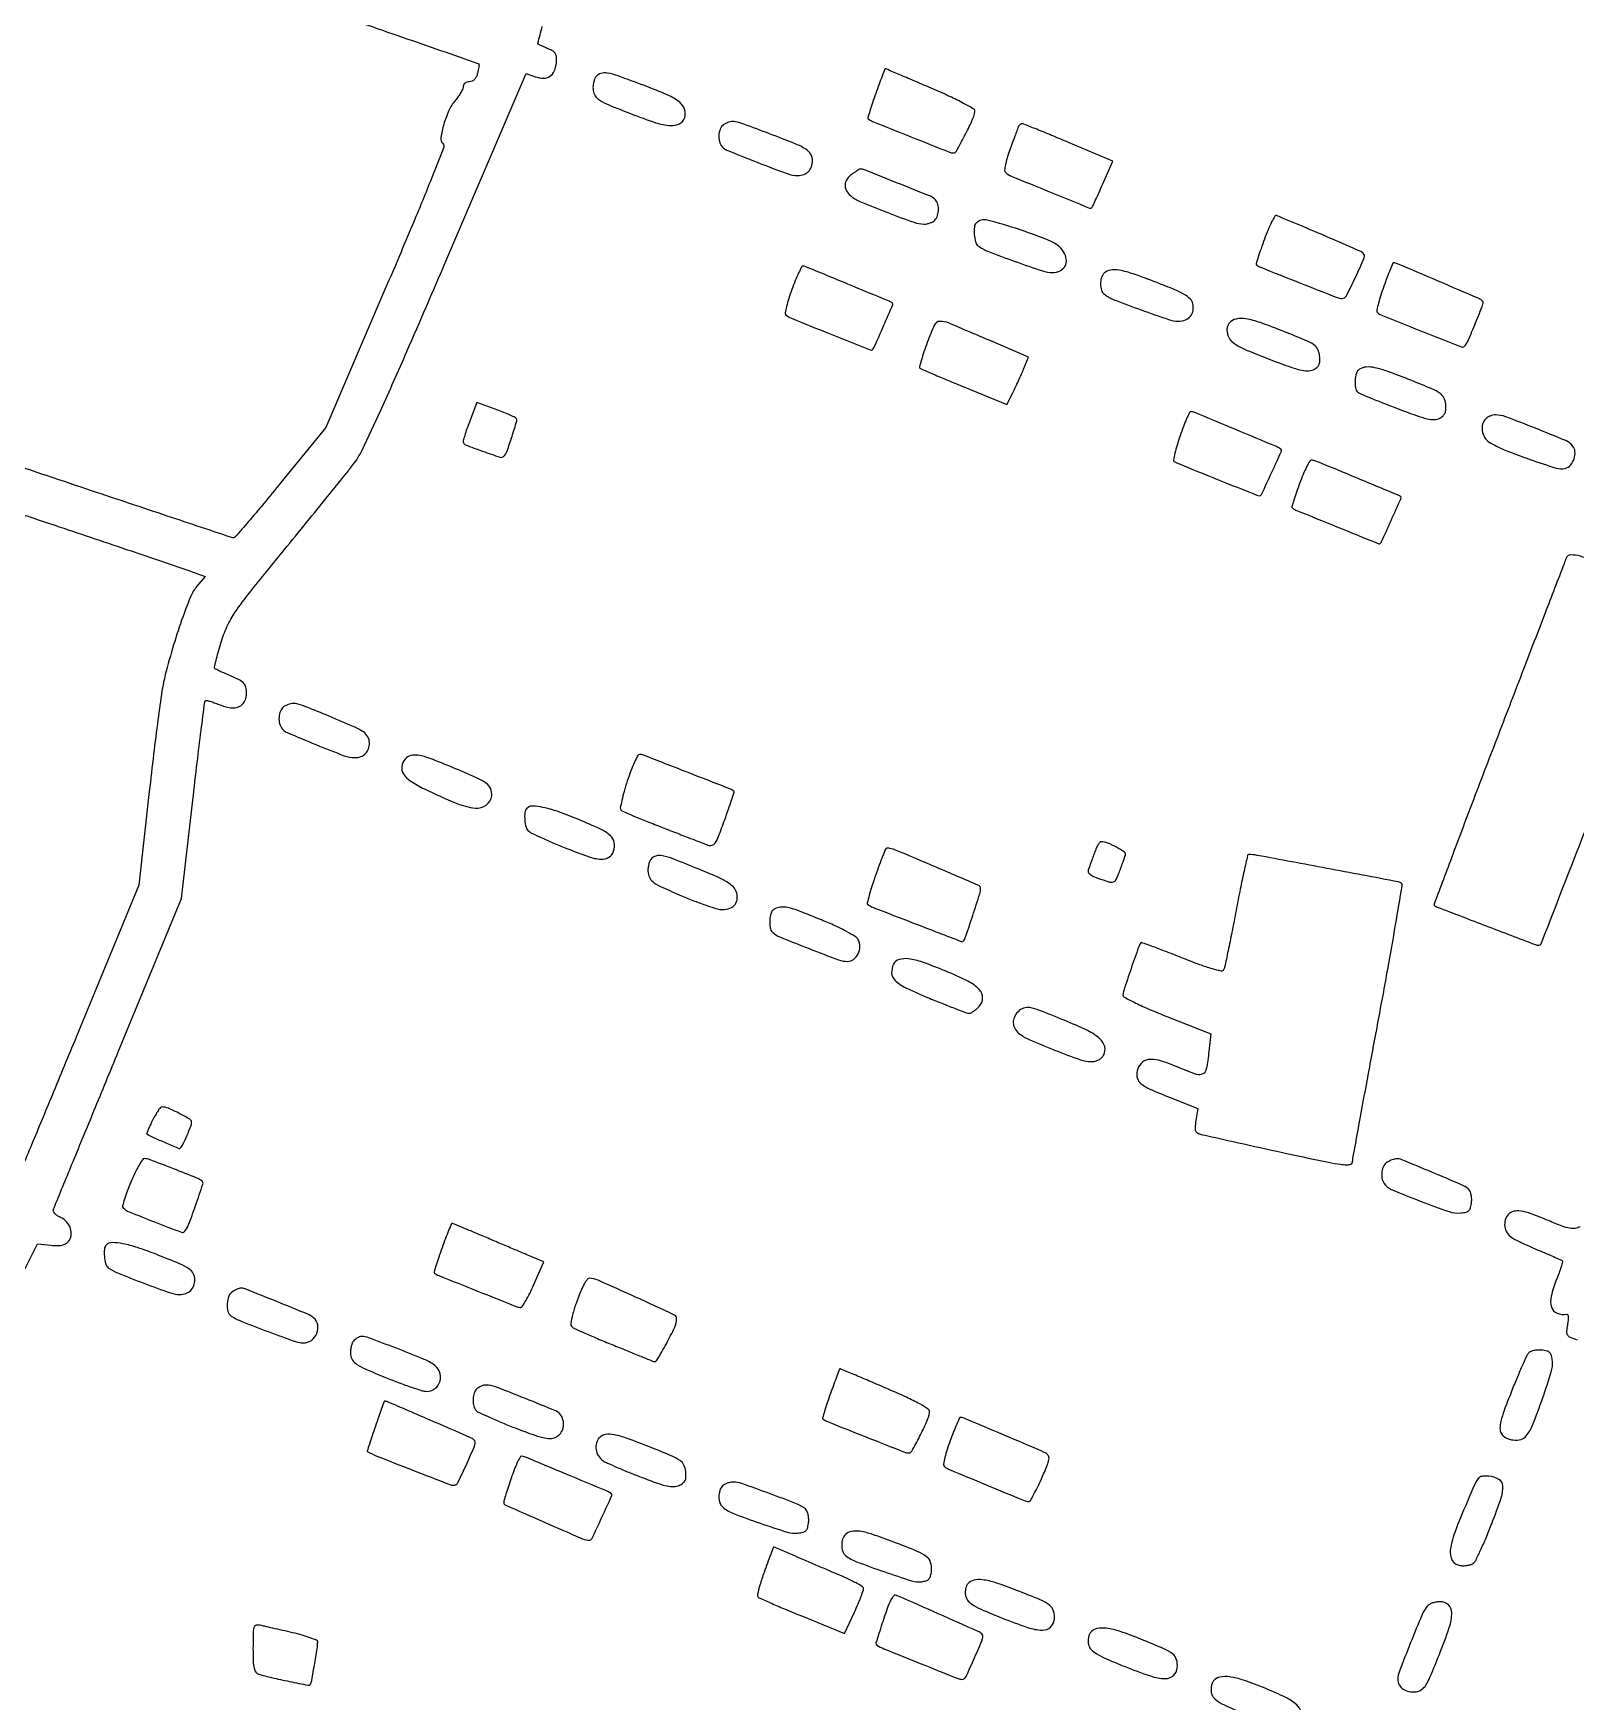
# Model space of a CAD drawing. Header units: metres. Extents: x 244 to 6504, y 133 to 4776.
# Drawn here: x 2103.6 to 2419.5, y 1684.7 to 2026.4 of the extents above; entities that cross this region are included whole.
import ezdxf

# ---------------------------------------------------------------- set-up
doc = ezdxf.new("R2010")
doc.units = ezdxf.units.M
doc.header["$MEASUREMENT"] = 0

msp = doc.modelspace()

# ---------------------------------------------------------------- linework, layer by layer
for points in [[(2390.74, 4302.36, -0.000001), (2436.6, 4383.87, -0.253439)], [(5649.78, 2908.29, -0.000001), (5592.12, 2927.27, -0.000136)], [(1770.95, 4232.21, -0.000001), (1756.31, 4203.53, -0.092463)], [(2358.85, 2292.47, -0.000002), (2402.87, 2275.77, -0.000001), (2455, 2255.99, -0.000469)], [(2661.8, 3304.26, -0.000001), (2697.55, 3290.75, -0.000089)], [(2166.88, 2385.74, -0.000003), (2059.01, 2428.09, -0.099946)], [(1593.92, 2905.57, -0.000004), (1514.48, 2912.51, -0.000011)], [(1883.2, 2016.2, -0.000001), (1854.82, 2026.66, -0.083555)], [(1857.04, 2862.14, 0.000008), (1895.3, 2965.72, 0.303576)], [(2910.82, 2101.23, -0.000002), (2871.64, 2116.15, -0.08954)], [(1989.74, 2610.17, -0.000005), (1937.37, 2630.58, -0.000013)], [(2599.62, 2200.92, -0.000035), (2724.87, 2153.38, -0.00001), (2851.52, 2105.29, -0.308463)], [(2619.06, 2212.23, 0.000045), (2487.51, 2262.24, 0.000015), (2352.21, 2313.65, 0.000934)], [(3433.83, 1894.18, -0.000012), (3289.85, 1953, -0.000025)], [(1295.67, 1964.85, 0.000003), (1274.44, 1991.49, 0.000003), (1253.21, 2018.11, 0.000003), (1234.69, 2041.33, 0.000013)], [(2862.15, 2119.97, -0.000008), (2820.04, 2135.87, -0.000412)], [(1887.85, 2114.91, 0.000005), (1893.56, 2130.04, 0.09035)], [(1924.48, 2118.84, -0.000025), (1994.28, 2092.53, 0.000711)], [(1839.11, 2010.56, -0.000013), (1820.53, 1958.18, -0.000011), (1801.94, 1905.75, -0.098014)], [(2142.33, 2038.41, -0.000195), (2162.41, 2031.48, -0.000323), (2179.35, 2025.62, -0.00001), (2194.67, 2020.3, -0.108295), (2194.86, 2020.18, -0.221687), (2194.92, 2020.03, -0.013851), (2194.87, 2019.54, -0.018354), (2194.77, 2018.94, -0.012436), (2194.62, 2018.26, -0.050773), (2194.36, 2017.52, -0.080965), (2193.97, 2016.98, -0.0961), (2193.49, 2016.64, -0.104273), (2192.93, 2016.52, 0.073624), (2192.45, 2016.45, 0.087997), (2192.05, 2016.25, 0.100588), (2191.78, 2015.94, 0.131944), (2191.68, 2015.58, -0.10409), (2191.58, 2015.1, -0.024771), (2191.21, 2014.35, -0.024417), (2190.68, 2013.52, -0.021986), (2190.06, 2012.72, 0.068104), (2188.75, 2010.63, 0.037328), (2187.7, 2007.79, 0.033353), (2187.12, 2005.09, 0.236862), (2187.53, 2003.85, -0.297473), (2187.68, 2003.12, -0.001634), (2184.96, 1996.19, -0.005123), (2181.31, 1987.25, -0.001782), (2175.86, 1974.44), (2163.53, 1945.69), (2154.34, 1934.41, -0.002625), (2150.78, 1930.08, -0.004228), (2147.69, 1926.44, -0.000925), (2144.96, 1923.28, -0.21738), (2144.62, 1923.12, -0.080583), (2144.2, 1923.19, -0.000033), (2130.17, 1927.87, -0.000512), (2114.59, 1933.08, -0.000311), (2096.18, 1939.27, -0.002704)], [(2040.94, 1654.04, -0.000001), (2044.21, 1659.17, -0.002689)], [(2535.59, 1289.9, -0.000004), (2496.83, 1304.97, -0.000295)], [(2098.71, 1789.37, -0.00002), (2044.25, 1810.85, -0.000805)], [(2076.16, 1721.93), (2104.51, 1778.52), (2107.21, 1778.21, 0.02372), (2108.53, 1778.13, 0.055981), (2109.5, 1778.22, 0.075995), (2110.24, 1778.5, 0.092352), (2110.8, 1778.96, 0.139579), (2111.35, 1780.2, 0.114978), (2111.21, 1781.65, 0.105409), (2110.43, 1782.99, 0.101162), (2109.16, 1783.91, -0.044928), (2108.52, 1784.28, -0.062857), (2108.03, 1784.72, -0.080212), (2107.75, 1785.17, -0.192016), (2107.75, 1785.55, -0.006009), (2108.01, 1786.22, -0.000016), (2111.78, 1795.38, -0.000099), (2116.04, 1805.72, -0.000062), (2121.03, 1817.83), (2134, 1849.26), (2136.29, 1869.36, -0.001141), (2137.19, 1877.08, -0.001859), (2137.99, 1883.64, -0.000224), (2138.73, 1889.47, -0.166216), (2138.87, 1889.74, -0.25503), (2139.09, 1889.8, -0.014113), (2139.81, 1889.62, -0.01899), (2140.69, 1889.34, -0.012488), (2141.68, 1888.96, 0.061041), (2143.99, 1888.31, 0.13932), (2145.77, 1888.53, 0.179794), (2146.89, 1889.59, 0.114857), (2147.3, 1891.35, 0.055875), (2147.17, 1892.51, 0.131155), (2146.77, 1893.27, 0.087483), (2145.92, 1893.92, 0.016317), (2144.15, 1894.76, -0.002489), (2142.93, 1895.3, -0.003665), (2141.86, 1895.79, -0.001733), (2140.96, 1896.21, -0.068002), (2140.77, 1896.34, -0.277047), (2140.71, 1896.52, -0.002822), (2141.05, 1897.95, -0.008055), (2141.47, 1899.61, -0.005018), (2142.03, 1901.54, -0.035649), (2143.29, 1904.9, -0.041533), (2144.96, 1907.86, -0.019572), (2147.94, 1911.89, -0.002263), (2155.01, 1920.63, 0.000479), (2159.6, 1926.27, 0.000584), (2163.88, 1931.55, 0.000489), (2167.48, 1936, 0.004113), (2169.08, 1938.03, 0.053808), (2170.96, 1941.06, 0.004699), (2174.79, 1949.26, 0.004495), (2180.14, 1961.26, 0.00132), (2188.13, 1979.78), (2204.6, 2018.22), (2206.45, 2017.57, 0.081907), (2208.12, 2017.27, 0.149839), (2209.44, 2017.65, 0.14663), (2210.33, 2018.71, 0.077269), (2210.77, 2020.4, 0.036338), (2210.8, 2021.53, 0.119414), (2210.59, 2022.24, 0.122361), (2210.08, 2022.77, 0.039063), (2209.11, 2023.28, -0.002012), (2208.38, 2023.6, -0.002793), (2207.73, 2023.89, -0.001727), (2207.18, 2024.14, -0.035215), (2207.03, 2024.22, -0.324041), (2206.96, 2024.38, -0.000411), (2207.88, 2027.87, -0.003123)], [(2090.99, 1931.39, -0.000194), (2108.01, 1925.68, -0.000304), (2122.65, 1920.75, -0.000077), (2135.45, 1916.43, -0.011419), (2136.92, 1915.89), (2138.8, 1915.16), (2137.14, 1913.2, 0.078245), (2135.81, 1911, 0.012112), (2134, 1906.23, 0.013263), (2132.14, 1900.44, 0.01123), (2130.46, 1894.24, 0.024453), (2129.98, 1891.76, 0.002512), (2129.16, 1885.85, 0.003127), (2128.26, 1878.79, 0.002492), (2127.38, 1871.16), (2125.25, 1851.99), (2112.4, 1820.84, -0.000281), (2107.45, 1808.88, -0.000464), (2103.26, 1798.79, -0.000023), (2099.47, 1789.68, -0.09804)], [(2420.48, 1781.99, -0.086856), (2419.44, 1781.65, -0.0841), (2418.34, 1781.67, -0.043935), (2416.78, 1782.12, -0.007758), (2413.96, 1783.25, 0.010532), (2410.42, 1784.65, 0.049691), (2408.3, 1785.2, 0.096786), (2406.88, 1785.15, 0.139942), (2405.78, 1784.54, 0.128064), (2405.13, 1783.44, 0.10562), (2405.04, 1782.07, 0.10236), (2405.52, 1780.75, 0.112878), (2406.47, 1779.78, 0.025907), (2407.32, 1779.3, 0.005934), (2408.79, 1778.58, 0.00612), (2410.51, 1777.8, 0.005931), (2412.27, 1777.04, -0.002466), (2413.94, 1776.34, -0.003712), (2415.38, 1775.71, -0.001515), (2416.62, 1775.16, -0.08334), (2416.83, 1775.02, -0.281289), (2416.88, 1774.82, -0.006106), (2416.57, 1773.78, -0.012126), (2416.15, 1772.55, -0.007658), (2415.59, 1771.13, 0.040016), (2414.54, 1767.78, 0.131819), (2414.62, 1765.48, 0.2301), (2415.75, 1764.27, 0.134405), (2417.77, 1764.07, -0.390151), (2417.94, 1763.96, -0.050367), (2418.02, 1763.47, -0.037776), (2418, 1762.76, -0.020731), (2417.87, 1761.9, 0.026123), (2417.69, 1760.53, 0.166553), (2417.86, 1759.85, 0.149494), (2418.42, 1759.39, 0.019819), (2419.87, 1758.84, 0.010282)], [(2048, 1665.33, -0.000021), (2056.21, 1681.9, -0.000711)]]:
    msp.add_lwpolyline(points, format="xyb")
for points in [[(2218.87, 2017.56, 0.083636), (2218.59, 2017.06, 0.038886), (2218.38, 2016.34, 0.037106), (2218.27, 2015.53, 0.042574), (2218.3, 2014.76, 0.121959), (2218.72, 2013.63, 0.10416), (2219.64, 2012.74, 0.041205), (2221.52, 2011.78, 0.004661), (2225.95, 2010.01, 0.012952), (2231.1, 2008.15, 0.062246), (2234.15, 2007.55, 0.141301), (2235.99, 2007.94, 0.19577), (2237.05, 2009.21, 0.159913), (2237.03, 2010.91, 0.144777), (2236.02, 2012.34, 0.06502), (2233.6, 2013.79, 0.0121), (2228.79, 2015.74, 0.003794), (2223.43, 2017.71, 0.041016), (2221.2, 2018.32, 0.120628), (2219.89, 2018.24, 0.145861)], [(2276.18, 2014.14, 0.004439), (2275.51, 2012.2, 0.00722), (2274.98, 2010.54, 0.002188), (2274.55, 2009.1, 0.308291), (2274.61, 2008.94, 0.069565), (2275.54, 2008.4, 0.000582), (2283.37, 2005.27, 0.000438), (2291.3, 2002.1, 0.094898), (2292.1, 2001.95, 0.273327), (2292.71, 2002.31, 0.006131), (2294.38, 2005.44, 0.012976), (2295.88, 2008.51, 0.056547), (2296.5, 2010.42, 0.320848), (2296.28, 2010.93, 0.009914), (2294.17, 2012.11, 0.014472), (2291.32, 2013.52, 0.006495), (2287.51, 2015.23, 0.000686), (2283.98, 2016.74, 0.001115), (2280.98, 2018.01, 0.000127), (2278.3, 2019.15, 0.100048), (2278.15, 2019.17, 0.307465), (2278.05, 2019.11, 0.001066), (2277.5, 2017.7, 0.005004), (2276.88, 2016.07, 0.003055)], [(2245.17, 2007.86, 0.14092), (2244.46, 2007.11, 0.08484), (2244.07, 2005.93, 0.079744), (2244.09, 2004.62, 0.098543), (2244.53, 2003.48, 0.154877), (2245.66, 2002.54, 0.003886), (2251.91, 2000.03, 0.005713), (2258.03, 1997.71, 0.088081), (2260.24, 1997.31, 0.088325), (2261.45, 1997.53, 0.110656), (2262.4, 1998.15, 0.109626), (2263.01, 1999.12, 0.085412), (2263.22, 2000.35, 0.133696), (2262.86, 2001.68, 0.120085), (2261.86, 2002.71, 0.044757), (2259.7, 2003.81, 0.004759), (2254.44, 2005.87, 0.001979), (2249.18, 2007.84, 0.035871), (2247.46, 2008.34, 0.111142), (2246.35, 2008.33, 0.074259)], [(2305.29, 2007.08, -0.003147), (2305.11, 2006.57, -0.000332), (2304.67, 2005.36, -0.00041), (2304.15, 2003.93, -0.000329), (2303.58, 2002.39, 0.01624), (2303.08, 2000.86, 0.023858), (2302.75, 1999.5, 0.020982), (2302.58, 1998.39, 0.2352), (2302.73, 1997.98, 0.090785), (2303.95, 1997.2, 0.001356), (2311.79, 1993.99, 0.000534), (2319.99, 1990.66, 0.317078), (2320.47, 1990.77, 0.072913), (2320.6, 1990.98, 0.001069), (2321.22, 1992.31, 0.0029), (2321.92, 1993.85, 0.001907), (2322.71, 1995.64), (2324.73, 2000.26), (2315.7, 2004.09, 0.002035), (2312.2, 2005.55, 0.003144), (2309.16, 2006.79, 0.001005), (2306.53, 2007.84, 0.094281), (2306.12, 2007.91, 0.129812), (2305.89, 2007.85, 0.066288), (2305.65, 2007.67, 0.058955), (2305.44, 2007.4, 0.054998)], [(2271.32, 1997.61, 0.087287), (2270.31, 1996.6, 0.135985), (2269.91, 1995.45, 0.139261), (2270.15, 1994.28, 0.093489), (2271.01, 1993.2, 0.08051), (2272.92, 1992.02, 0.006482), (2278.42, 1989.81, 0.006222), (2284, 1987.74, 0.086374), (2286.11, 1987.38, 0.050331), (2286.69, 1987.43, 0.037993), (2287.3, 1987.61, 0.038894), (2287.86, 1987.87, 0.068955), (2288.26, 1988.17, 0.121707), (2288.84, 1989.13, 0.077289), (2289.03, 1990.42, 0.078919), (2288.82, 1991.68, 0.14023), (2288.23, 1992.54, 0.076757), (2287.24, 1993.13, 0.001024), (2280.62, 1995.79, 0.000852), (2273.91, 1998.46, 0.094523), (2272.97, 1998.64, 0.136433), (2272.85, 1998.61, 0.00406), (2272.41, 1998.34, 0.007815), (2271.9, 1998, 0.005282)], [(2355.79, 1984.3, 0.003676), (2355.1, 1982.34, 0.005988), (2354.55, 1980.67, 0.001536), (2354.09, 1979.21, 0.298362), (2354.14, 1979.07, 0.083208), (2355.05, 1978.52, 0.000688), (2362.86, 1975.42, 0.000618), (2370.72, 1972.32, 0.093809), (2371.66, 1972.14, 0.27968), (2372.59, 1972.71, 0.010464), (2374.49, 1976.55, 0.010029), (2376.24, 1980.48, 0.322778), (2376.01, 1981.44, 0.077563), (2375.41, 1981.82, 0.00051), (2369.61, 1984.34, 0.002304), (2363.72, 1986.85, 0.002962), (2358.28, 1989.11, 0.36965), (2357.94, 1989, 0.015968), (2357.28, 1987.81, 0.020686), (2356.54, 1986.23, 0.012454)], [(2296.79, 1987.6, 0.172798), (2296.38, 1986.75, 0.045891), (2296.37, 1985.23, 0.04605), (2296.64, 1983.73, 0.162628), (2297.17, 1982.92, 0.072728), (2299.14, 1981.81, 0.005947), (2304.71, 1979.73, 0.005585), (2310.34, 1977.78, 0.080891), (2312.42, 1977.44, 0.116676), (2313.95, 1977.8, 0.155878), (2314.96, 1978.79, 0.154482), (2315.21, 1980.19, 0.114146), (2314.67, 1981.68, 0.148177), (2312.13, 1983.8, 0.02067), (2305.66, 1986.24, 0.016959), (2298.99, 1988.2, 0.26528)], [(2259.01, 1974, 0.011483), (2258.37, 1972.15, 0.017709), (2257.91, 1970.51, 0.012352), (2257.62, 1969.17, 0.267308), (2257.75, 1968.8, 0.08199), (2258.93, 1968.08, 0.001121), (2266.82, 1964.89, 0.000409), (2275.07, 1961.59, 0.299925), (2275.5, 1961.68, 0.092344), (2275.96, 1962.35, 0.001531), (2277.8, 1966.52, 0.000605), (2279.7, 1970.89, 0.333191), (2279.63, 1971.16, 0.075039), (2278.96, 1971.56, 0.000272), (2270.44, 1975.09, 0.000212), (2261.83, 1978.65, 0.09814), (2261.24, 1978.77, 0.283702), (2260.99, 1978.62, 0.006816), (2260.39, 1977.37, 0.012882), (2259.71, 1975.83, 0.008144)], [(2380.27, 1974.66, 0.007678), (2379.64, 1972.8, 0.011576), (2379.16, 1971.15, 0.006505), (2378.8, 1969.77, 0.200873), (2378.85, 1969.43, 0.159884), (2379.63, 1968.78, 0.001089), (2387.8, 1965.51, 0.000715), (2396.14, 1962.21, 0.298749), (2396.71, 1962.33, 0.093695), (2397.54, 1963.54, 0.007328), (2399.06, 1967.16, 0.003676), (2400.57, 1971.01, 0.290284), (2400.45, 1971.62, 0.100723), (2399.76, 1972.1, 0.000436), (2391.41, 1975.69, 0.000434), (2383.06, 1979.26, 0.101191), (2382.24, 1979.43, 0.301287), (2382.1, 1979.34, 0.002366), (2381.55, 1978.03, 0.007484), (2380.94, 1976.49, 0.004614)], [(2322.97, 1977.31, 0.121614), (2322.4, 1976.35, 0.0774), (2322.21, 1975.06, 0.079641), (2322.42, 1973.82, 0.147519), (2323.01, 1972.99, 0.072618), (2324.95, 1971.89, 0.005754), (2330.52, 1969.81, 0.005372), (2336.16, 1967.84, 0.08141), (2338.2, 1967.5, 0.091488), (2339.63, 1967.77, 0.13063), (2340.68, 1968.53, 0.134448), (2341.2, 1969.68, 0.099729), (2341.13, 1971.09, 0.134645), (2340.59, 1972.05, 0.065399), (2339.48, 1972.91, 0.033454), (2337.48, 1973.9, 0.006484), (2333.74, 1975.4, 0.008389), (2328.93, 1977.17, 0.040028), (2326.09, 1977.91, 0.078722), (2324.25, 1977.94, 0.162965)], [(2286.73, 1963.12, 0.006475), (2286.06, 1961.2, 0.01026), (2285.54, 1959.54, 0.004539), (2285.14, 1958.13, 0.268709), (2285.21, 1957.88, 0.095026), (2285.46, 1957.71, 0.000605), (2287.99, 1956.63, 0.00242), (2290.88, 1955.41, 0.001538), (2294.26, 1954.01), (2303.02, 1950.43), (2304.24, 1952.84, 0.005861), (2304.79, 1953.94, 0.00351), (2305.41, 1955.26, 0.003514), (2306.01, 1956.58, 0.006103), (2306.48, 1957.68), (2307.49, 1960.11), (2299.73, 1963.44, 0.00197), (2291.07, 1967.12, 0.105957), (2289.32, 1967.45, 0.286532), (2288.21, 1966.72, 0.020035)], [(2348.64, 1967.13, 0.070321), (2348.29, 1966.56, 0.080629), (2348.13, 1965.94, 0.070063), (2348.17, 1965.24, 0.038906), (2348.4, 1964.4, 0.12169), (2349.07, 1963.39, 0.057065), (2350.35, 1962.47, 0.030223), (2352.55, 1961.39, 0.006074), (2356.62, 1959.77, 0.00537), (2360.72, 1958.24, 0.026819), (2363.07, 1957.53, 0.050019), (2364.62, 1957.31, 0.117254), (2365.77, 1957.54, 0.057009), (2366.53, 1958, 0.120051), (2366.96, 1958.53, 0.100879), (2367.13, 1959.27, 0.032907), (2367.1, 1960.39, 0.087998), (2366.73, 1961.71, 0.130795), (2365.95, 1962.63, 0.051063), (2364.31, 1963.53, 0.004532), (2359.94, 1965.32, 0.010285), (2354.98, 1967.19, 0.04529), (2351.96, 1967.96, 0.088152), (2349.98, 1967.93, 0.173024)], [(2375.26, 1957.63, 0.177932), (2374.65, 1956.84, 0.057775), (2374.37, 1955.37, 0.05772), (2374.44, 1953.87, 0.171516), (2374.93, 1952.97, 0.081663), (2375.39, 1952.68, 0.002466), (2377.5, 1951.78, 0.004824), (2380.01, 1950.76, 0.003308), (2382.88, 1949.65, 0.005229), (2386.93, 1948.16, 0.02889), (2389.16, 1947.5, 0.057152), (2390.61, 1947.34, 0.123105), (2391.7, 1947.61, 0.062948), (2392.38, 1948.1, 0.106135), (2392.79, 1948.67, 0.089954), (2392.96, 1949.42, 0.035691), (2392.93, 1950.49, 0.091403), (2392.56, 1951.79, 0.128156), (2391.77, 1952.7, 0.050112), (2390.11, 1953.6, 0.004597), (2385.77, 1955.39, 0.006953), (2381.09, 1957.19, 0.035728), (2378.43, 1957.96, 0.069603), (2376.64, 1958.09, 0.124923)], [(2193.08, 1947.19, 0.006498), (2192.54, 1945.74, 0.008379), (2192.09, 1944.39, 0.006622), (2191.75, 1943.25, 0.070287), (2191.68, 1942.77, 0.309702), (2192.1, 1942.17, 0.006621), (2195.65, 1940.85, 0.00685), (2199.22, 1939.63, 0.282267), (2199.98, 1939.82, 0.109608), (2200.66, 1940.88, 0.009783), (2201.68, 1943.88, 0.00571), (2202.65, 1947.04, 0.295912), (2202.48, 1947.62, 0.069606), (2202.1, 1947.86, 0.005421), (2201.01, 1948.35, 0.007316), (2199.68, 1948.89, 0.005525), (2198.21, 1949.46), (2194.48, 1950.84)], [(2338.52, 1944, 0.00913), (2337.91, 1942.08, 0.01466), (2337.47, 1940.42, 0.008431), (2337.18, 1939.05, 0.317516), (2337.3, 1938.77, 0.038003), (2338.38, 1938.24, 0.000398), (2346.18, 1935.08, 0.000166), (2354.27, 1931.83, 0.095861), (2354.77, 1931.73, 0.290413), (2355.2, 1932, 0.001723), (2357.25, 1936.41, 0.001605), (2359.29, 1940.84, 0.352327), (2359.18, 1941.26, 0.061539), (2358.26, 1941.79, 0.000433), (2349.91, 1945.28, 0.000278), (2341.41, 1948.82, 0.098833), (2340.74, 1948.96, 0.286136), (2340.46, 1948.78, 0.008764), (2339.86, 1947.5, 0.01478), (2339.2, 1945.9, 0.009381)], [(2401.14, 1947.5, 0.128097), (2400.49, 1946.39, 0.105571), (2400.4, 1945.02, 0.102272), (2400.88, 1943.7, 0.112715), (2401.84, 1942.73, 0.046699), (2404.93, 1941.14, 0.012151), (2410.19, 1939.17, 0.007691), (2415.58, 1937.39, 0.138144), (2417.38, 1937.34, 0.149819), (2418.5, 1938.02, 0.103405), (2419.24, 1939.3, 0.10354), (2419.41, 1940.78, 0.150603), (2418.91, 1941.98, 0.120787), (2417.51, 1943.02, 0.004379), (2411.34, 1945.54, 0.005352), (2405.23, 1947.91, 0.089822), (2403.1, 1948.29, 0.057671), (2402.59, 1948.24, 0.038923), (2402.04, 1948.06, 0.039084), (2401.53, 1947.8, 0.060849)], [(2363.01, 1934.27, 0.005574), (2362.36, 1932.44, 0.008901), (2361.85, 1930.85, 0.003439), (2361.44, 1929.5, 0.273375), (2361.5, 1929.29, 0.099765), (2362.24, 1928.8, 0.000493), (2370.62, 1925.39, 0.00021), (2379.21, 1921.9, 0.301203), (2379.54, 1921.97, 0.09019), (2379.79, 1922.33, 0.000397), (2381.75, 1926.65, 0.000342), (2383.71, 1931, 0.106058), (2383.79, 1931.37, 0.302694), (2383.59, 1931.67, 0.000234), (2374.86, 1935.31, 0.000555), (2366.35, 1938.83, 0.098299), (2365.4, 1939.02, 0.270947), (2365.08, 1938.83, 0.011562), (2364.44, 1937.63, 0.017093), (2363.73, 1936.09, 0.011033)], [(2417.61, 1918.93, -0.000503), (2417.18, 1917.81, -0.000003), (2413.3, 1907.72, -0.000013), (2408.87, 1896.19, -0.000008), (2403.72, 1882.79, 0.000717), (2398.61, 1869.47, 0.00119), (2394.36, 1858.21, 0.000063), (2390.55, 1848.07, 0.294234), (2390.59, 1847.87, 0.105297), (2391.2, 1847.47, 0.000243), (2401.25, 1843.62, 0.00027), (2411.28, 1839.8, 0.093954), (2412.07, 1839.66, 0.305895), (2412.46, 1839.93, 0.000037), (2423.9, 1869.23, 0.001012), (2433.92, 1895.05, 0.004202), (2439.81, 1910.69, 0.090084), (2439.9, 1911.25, 0.14241), (2439.76, 1911.72, 0.112513), (2439.36, 1912.11, 0.044235), (2438.67, 1912.45, 0.000768), (2424.6, 1917.91, 0.017546), (2420.51, 1919.33, 0.079945), (2418.56, 1919.6, 0.30534)], [(2155.08, 1888.62, 0.141097), (2154.36, 1887.87, 0.086022), (2153.98, 1886.69, 0.080394), (2154.01, 1885.37, 0.096406), (2154.46, 1884.21, 0.150691), (2155.62, 1883.22, 0.004604), (2161.51, 1880.75, 0.006417), (2167.29, 1878.48, 0.090894), (2169.47, 1878.08, 0.087268), (2170.69, 1878.29, 0.110931), (2171.65, 1878.91, 0.110304), (2172.26, 1879.88, 0.08552), (2172.47, 1881.11, 0.126904), (2172.14, 1882.37, 0.121036), (2171.25, 1883.34, 0.043308), (2169.27, 1884.42, 0.004101), (2164.19, 1886.58, 0.003265), (2159.45, 1888.52, 0.040308), (2157.58, 1889.1, 0.106786), (2156.35, 1889.11, 0.080731)], [(2179.79, 1877.78, 0.138027), (2179.11, 1876.25, 0.181467), (2179.43, 1874.77, 0.105219), (2180.92, 1873.27, 0.031448), (2183.73, 1871.68, 0.014838), (2190.26, 1868.75, 0.07236), (2194.17, 1867.76, 0.184676), (2196.4, 1868.36, 0.208808), (2197.51, 1870.25, 0.129009), (2197.31, 1871.68, 0.1385), (2196.44, 1872.79, 0.05255), (2194.42, 1873.95, 0.005772), (2189.48, 1876.07, 0.007803), (2184.93, 1877.89, 0.047195), (2182.48, 1878.56, 0.106513), (2180.93, 1878.5, 0.158342)], [(2225.29, 1873.3, 0.009965), (2224.64, 1871.17, 0.015246), (2224.17, 1869.31, 0.009714), (2223.86, 1867.77, 0.246353), (2223.99, 1867.37, 0.093781), (2224.39, 1867.09, 0.001945), (2226.66, 1866.12, 0.004476), (2229.34, 1865.02, 0.002989), (2232.42, 1863.8, -0.000025), (2235.57, 1862.58, -0.000032), (2238.45, 1861.47, -0.000024), (2240.86, 1860.53, -0.000295), (2241.78, 1860.17, 0.15893), (2242.63, 1860.12, 0.181948), (2243.29, 1860.59, 0.056364), (2243.97, 1861.91, 0.005261), (2245.25, 1865.33, 0.00301), (2246.02, 1867.52, 0.004912), (2246.65, 1869.4, 0.001056), (2247.18, 1871.04, 0.28868), (2247.15, 1871.18, 0.095988), (2246.45, 1871.62, 0.000367), (2237.53, 1875.11, 0.000378), (2228.62, 1878.58, 0.092936), (2227.78, 1878.74, 0.280652), (2227.43, 1878.52, 0.011623), (2226.76, 1877.14, 0.017226), (2226.02, 1875.38, 0.011041)], [(2204.71, 1867.7, 0.172894), (2204.31, 1866.85, 0.045673), (2204.29, 1865.33, 0.04592), (2204.56, 1863.82, 0.157494), (2205.09, 1863, 0.060523), (2205.7, 1862.62, 0.003538), (2207.67, 1861.71, 0.005317), (2210.05, 1860.66, 0.003887), (2212.71, 1859.56, 0.012748), (2217.32, 1857.81, 0.067562), (2219.96, 1857.27, 0.158247), (2221.54, 1857.67, 0.177458), (2222.49, 1858.9, 0.12287), (2222.61, 1860.68, 0.164377), (2221.82, 1862.09, 0.075466), (2219.77, 1863.46, 0.012157), (2215.35, 1865.39, 0.011205), (2211.07, 1867.03, 0.032225), (2208.01, 1867.9, 0.046738), (2205.86, 1868.16, 0.205942)], [(2276.13, 1853.93, 0.005995), (2275.41, 1851.77, 0.009613), (2274.85, 1849.9, 0.003892), (2274.43, 1848.32, 0.289974), (2274.5, 1848.08, 0.081736), (2275.61, 1847.42, 0.000753), (2284.49, 1843.98, 0.000272), (2293.71, 1840.43, 0.296405), (2294.11, 1840.51, 0.115392), (2294.53, 1841.18, 0.001628), (2296.05, 1845.73, 0.002249), (2297.5, 1850.19, 0.077745), (2297.67, 1851.28, 0.299082), (2297.27, 1851.89, 0.000988), (2288.57, 1855.63, 0.002203), (2280.23, 1859.16, 0.099217), (2278.4, 1859.53, 0.302889), (2278.23, 1859.42, 0.00256), (2277.6, 1857.88, 0.007802), (2276.9, 1856.08, 0.004813)], [(2320.89, 1858.37, -0.000381), (2320.53, 1857.36, -0.000413), (2320.18, 1856.37, -0.000388), (2319.87, 1855.53, -0.002011), (2319.7, 1855.07, 0.256566), (2319.78, 1854.51, 0.100059), (2320.38, 1853.98, 0.045532), (2321.63, 1853.4, 0.01008), (2323.87, 1852.66, 0.088471), (2324.6, 1852.57, 0.174666), (2325.13, 1852.79, 0.101628), (2325.59, 1853.42, 0.019694), (2326.11, 1854.72, -0.000391), (2326.48, 1855.74, -0.000422), (2326.83, 1856.72, -0.000398), (2327.14, 1857.57, -0.002021), (2327.31, 1858.04, 0.337591), (2327.11, 1858.7, 0.027789), (2325.51, 1859.72, 0.033523), (2323.7, 1860.59, 0.095278), (2322.33, 1860.85, 0.240382), (2322.07, 1860.72, 0.02548), (2321.68, 1860.12, 0.027009), (2321.27, 1859.32, 0.018389)], [(2230.13, 1857.25, 0.083632), (2229.85, 1856.75, 0.038888), (2229.64, 1856.03, 0.037107), (2229.53, 1855.23, 0.042577), (2229.56, 1854.45, 0.114392), (2229.96, 1853.33, 0.100777), (2230.82, 1852.44, 0.043463), (2232.54, 1851.48, 0.005711), (2236.39, 1849.79, 0.008492), (2239.06, 1848.71, 0.010401), (2241.58, 1847.8, 0.009014), (2243.73, 1847.11, 0.070473), (2244.76, 1846.96, 0.08992), (2246.3, 1847.22, 0.143124), (2247.37, 1848.01, 0.149984), (2247.82, 1849.22, 0.101995), (2247.6, 1850.68, 0.120039), (2246.95, 1851.66, 0.052107), (2245.68, 1852.61, 0.029725), (2243.55, 1853.71, 0.006951), (2239.84, 1855.28, 0.004131), (2234.67, 1857.35, 0.042887), (2232.47, 1857.99, 0.124331), (2231.16, 1857.93, 0.146911)], [(2349.99, 1846.78, -0.002114), (2349.14, 1842.34, -0.003177), (2348.35, 1838.48, -0.001296), (2347.65, 1835.18, -0.070834), (2347.43, 1834.59, -0.332876), (2346.92, 1834.35, -0.01862), (2345.13, 1834.8, -0.018169), (2342.56, 1835.66, -0.005861), (2338.82, 1837.1, 0.002465), (2335.67, 1838.34, 0.004069), (2332.99, 1839.36, 0.000687), (2330.63, 1840.22, 0.335059), (2330.49, 1840.18, 0.073129), (2330.02, 1839.29, 0.001766), (2328.48, 1834.85, 0.001623), (2326.97, 1830.37, 0.08098), (2326.82, 1829.46, 0.279733), (2327.09, 1829.01, 0.006328), (2329.44, 1827.82, 0.012219), (2332.34, 1826.49, 0.007442), (2335.83, 1825.05), (2344.85, 1821.49), (2344.43, 1817.9, -0.015665), (2343.89, 1814.31, -0.224289), (2343.16, 1813.29, -0.216206), (2341.89, 1813.18, -0.014522), (2338.41, 1814.54, 0.021242), (2334.74, 1815.92, 0.084688), (2332.38, 1816.27, 0.160297), (2330.85, 1815.72, 0.145266), (2329.86, 1814.36, 0.116425), (2329.69, 1812.71, 0.180521), (2330.35, 1811.46, 0.077376), (2332.19, 1810.26, 0.010472), (2336.46, 1808.46), (2342.14, 1806.2), (2341.76, 1803.73, 0.017758), (2341.59, 1802.33, 0.11533), (2341.7, 1801.62, 0.183444), (2342.08, 1801.21, 0.060512), (2342.87, 1800.92, 0.001962), (2351.55, 1798.95, 0.001724), (2360.63, 1796.96, 0.000942), (2368.93, 1795.19, 0.020895), (2371.36, 1794.78, 0.019061), (2372.54, 1794.68, 0.069653), (2373.29, 1794.75, 0.138797), (2373.7, 1794.98, 0.1933), (2373.87, 1795.37, -0.038536), (2373.94, 1796.07, -0.000142), (2375.42, 1804.18, -0.00075), (2377.11, 1813.36, -0.000471), (2379.11, 1824.09, 0.001657), (2381.08, 1834.78, 0.002716), (2382.66, 1843.86, 0.000352), (2384.02, 1851.92, 0.25221), (2383.89, 1852.31, 0.141462), (2383.26, 1852.63, 0.000158), (2368.56, 1855.4, 0.000396), (2354.32, 1858.07, 0.052356), (2352.56, 1858.21, 0.342581), (2352.36, 1858.05, 0.001235), (2351.63, 1854.85, 0.005488), (2350.84, 1851.16, 0.003331)], [(2255.36, 1847.01, 0.17787), (2254.75, 1846.22, 0.057935), (2254.47, 1844.74, 0.057817), (2254.54, 1843.24, 0.164996), (2255.03, 1842.32, 0.092834), (2256.53, 1841.35, 0.003805), (2262.55, 1838.96, 0.003921), (2268.58, 1836.67, 0.089005), (2270.4, 1836.34, 0.161565), (2271.64, 1836.75, 0.1171), (2272.58, 1837.87, 0.110003), (2272.95, 1839.36, 0.12996), (2272.61, 1840.76, 0.131884), (2271.99, 1841.42, 0.014826), (2270.2, 1842.46, 0.016436), (2267.87, 1843.63, 0.010586), (2265.09, 1844.83, 0.005172), (2260.45, 1846.67, 0.036666), (2258.14, 1847.37, 0.082183), (2256.63, 1847.45, 0.114716)], [(2279.84, 1835.79, 0.138934), (2279.44, 1833.97, 0.189708), (2280.14, 1832.46, 0.079265), (2282.35, 1830.95, 0.012243), (2287.21, 1828.79, 0.00369), (2290.06, 1827.62, 0.005357), (2292.6, 1826.64, 0.002833), (2294.76, 1825.84, 0.087013), (2295.32, 1825.74, 0.113593), (2295.72, 1825.84, 0.03389), (2296.26, 1826.15, 0.032068), (2296.84, 1826.59, 0.029775), (2297.38, 1827.11, 0.17941), (2298.07, 1828.85, 0.200054), (2297.43, 1830.53, 0.085561), (2295.04, 1832.29, 0.01885), (2290.38, 1834.41, 0.012769), (2285.77, 1836.17, 0.052262), (2282.85, 1836.87, 0.104539), (2280.99, 1836.72, 0.20076)], [(2305.33, 1826.03, 0.087776), (2304.58, 1824.95, 0.116081), (2304.34, 1823.79, 0.118183), (2304.65, 1822.65, 0.093279), (2305.45, 1821.66, 0.073214), (2307.6, 1820.33, 0.008692), (2312.81, 1818.18, 0.008049), (2318.1, 1816.2, 0.085669), (2320.36, 1815.81, 0.057712), (2321.15, 1815.9, 0.067462), (2321.86, 1816.17, 0.070842), (2322.44, 1816.6, 0.074254), (2322.87, 1817.18, 0.186113), (2323.08, 1818.89, 0.152082), (2322.11, 1820.49, 0.06878), (2319.58, 1822.16, 0.015066), (2314.81, 1824.28, 0.003798), (2309.72, 1826.31, 0.047467), (2307.73, 1826.88, 0.136559), (2306.48, 1826.77, 0.106681)], [(2128.05, 1803.82, 0.00741), (2127.54, 1802.77, 0.012269), (2127.14, 1801.87, 0.005903), (2126.84, 1801.12, 0.377596), (2126.88, 1800.99, 0.01651), (2128.54, 1800.16, 0.006097), (2130.92, 1799.11, 0.001149), (2133.5, 1798.01, 0.327593), (2133.71, 1798.06, 0.062852), (2134.28, 1798.92, 0.010396), (2135.11, 1800.72, 0.00864), (2135.89, 1802.57, 0.095584), (2136.03, 1803.35, 0.263178), (2135.66, 1804.02, 0.014827), (2133.5, 1805.22, 0.020808), (2131.28, 1806.26, 0.099329), (2129.92, 1806.53, 0.23154), (2129.67, 1806.41, 0.014903), (2129.17, 1805.74, 0.019321), (2128.62, 1804.86, 0.013012)], [(2123.59, 1791.13, 0.010462), (2122.85, 1789.26, 0.016187), (2122.29, 1787.61, 0.010549), (2121.91, 1786.25, 0.265678), (2122.01, 1785.89, 0.099222), (2123.27, 1785.05, 0.003889), (2128.47, 1782.98, 0.001838), (2133.95, 1780.86, 0.295648), (2134.56, 1780.99, 0.106126), (2135.37, 1782.23, 0.006647), (2136.87, 1786.36, 0.003502), (2138.35, 1790.71, 0.304729), (2138.18, 1791.34, 0.082444), (2137.14, 1791.97, 0.00239), (2132.32, 1793.87, 0.00219), (2127.45, 1795.74, 0.092012), (2126.36, 1795.94, 0.25275), (2125.98, 1795.73, 0.013445), (2125.24, 1794.53, 0.018439), (2124.42, 1792.97, 0.012131)], [(2380.97, 1795.22, 0.140837), (2380.26, 1794.47, 0.083912), (2379.87, 1793.3, 0.079302), (2379.88, 1791.99, 0.100899), (2380.32, 1790.87, 0.151829), (2381.78, 1789.64, 0.007472), (2387.7, 1787.25, 0.009091), (2393.62, 1785.09, 0.10783), (2396.03, 1784.81, 0.037764), (2397.1, 1785, 0.137186), (2397.7, 1785.34, 0.134757), (2398.04, 1785.95, 0.035927), (2398.23, 1787.05, 0.041097), (2398.24, 1787.88, 0.043246), (2398.11, 1788.69, 0.047325), (2397.88, 1789.36, 0.121843), (2397.56, 1789.76, 0.063013), (2396.04, 1790.65, 0.002505), (2390.09, 1793.17, 0.001656), (2383.93, 1795.71, 0.10559), (2382.79, 1795.92, 0.063163), (2382.46, 1795.86, 0.020142), (2381.98, 1795.7, 0.019742), (2381.46, 1795.48, 0.020799)], [(2187.35, 1777.7, 0.005562), (2186.67, 1775.78, 0.008984), (2186.14, 1774.12, 0.003363), (2185.73, 1772.71, 0.303335), (2185.79, 1772.51, 0.072406), (2186.67, 1772, 0.000524), (2194.63, 1768.82, 0.000409), (2202.67, 1765.61, 0.094779), (2203.46, 1765.46, 0.257989), (2203.78, 1765.64, 0.010188), (2204.5, 1766.84, 0.015795), (2205.3, 1768.35, 0.010255), (2206.14, 1770.14), (2208.2, 1774.82), (2205.74, 1775.84, -0.001627), (2204.37, 1776.41, -0.000346), (2201.98, 1777.41, -0.000362), (2199.22, 1778.58, -0.000344), (2196.42, 1779.77, 0.000978), (2193.78, 1780.89, 0.001573), (2191.52, 1781.83, 0.000254), (2189.52, 1782.66, 0.09804), (2189.36, 1782.69, 0.304228), (2189.26, 1782.61, 0.001241), (2188.69, 1781.22, 0.005394), (2188.06, 1779.61, 0.0033)], [(2118.59, 1778.27, 0.172792), (2118.19, 1777.42, 0.045904), (2118.18, 1775.9, 0.046058), (2118.44, 1774.4, 0.162948), (2118.98, 1773.6, 0.069332), (2120.87, 1772.52, 0.005534), (2126.25, 1770.43, 0.004877), (2131.73, 1768.43, 0.085093), (2133.59, 1768.11, 0.081626), (2134.87, 1768.32, 0.112256), (2135.86, 1768.93, 0.114015), (2136.48, 1769.9, 0.086152), (2136.7, 1771.15, 0.124113), (2136.38, 1772.41, 0.123903), (2135.5, 1773.37, 0.046977), (2133.59, 1774.39, 0.004961), (2128.91, 1776.29, 0.013858), (2124.97, 1777.72, 0.03279), (2121.95, 1778.51, 0.043416), (2119.75, 1778.74, 0.20309)], [(2215.97, 1769.27, 0.011357), (2214.81, 1766.3, 0.024399), (2214.08, 1763.95, 0.025919), (2213.72, 1762.19, 0.243294), (2213.97, 1761.48, 0.08459), (2214.43, 1761.17, 0.002423), (2216.61, 1760.19, 0.004846), (2219.19, 1759.08, 0.003308), (2222.15, 1757.85, -0.000195), (2225.13, 1756.65, -0.000279), (2227.77, 1755.57, -0.000152), (2230.01, 1754.66, -0.0042), (2230.59, 1754.42, 0.37529), (2231.36, 1754.67, 0.009913), (2233.29, 1758.04, 0.015838), (2235, 1761.42, 0.109211), (2235.4, 1763.23, 0.292275), (2234.97, 1763.91, 0.00134), (2226.99, 1767.58, 0.002779), (2219.32, 1771.03, 0.104781), (2217.47, 1771.43, 0.211548), (2217.19, 1771.3, 0.031941), (2216.78, 1770.79, 0.031185), (2216.36, 1770.1, 0.022332)], [(2144.48, 1768.72, 0.170627), (2143.69, 1767.8, 0.07556), (2143.35, 1766.21, 0.076851), (2143.48, 1764.62, 0.193151), (2144.15, 1763.69, 0.047609), (2146.32, 1762.59, 0.00479), (2151.73, 1760.51, 0.003287), (2157.34, 1758.46, 0.085708), (2158.92, 1758.18, 0.159499), (2160.58, 1758.72, 0.139712), (2161.7, 1760.15, 0.144878), (2161.87, 1761.92, 0.173551), (2161.02, 1763.36, 0.075749), (2159.82, 1764.08, 0.001643), (2153.49, 1766.66, 0.001208), (2147.02, 1769.25, 0.108799), (2146.01, 1769.42, 0.080847), (2145.8, 1769.37, 0.012454), (2145.41, 1769.21, 0.013625), (2144.95, 1768.98, 0.011458)], [(2169.19, 1758.55, 0.08315), (2168.9, 1758.05, 0.039045), (2168.7, 1757.34, 0.037282), (2168.59, 1756.54, 0.043006), (2168.61, 1755.77, 0.119243), (2169.02, 1754.65, 0.101558), (2169.92, 1753.78, 0.042303), (2171.71, 1752.82, 0.005272), (2175.78, 1751.12, 0.005918), (2178.55, 1750.04, 0.007775), (2181.09, 1749.12, 0.00589), (2183.24, 1748.41, 0.071044), (2184.1, 1748.27, 0.16599), (2185.89, 1748.84, 0.171325), (2186.94, 1750.38, 0.163292), (2186.81, 1752.3, 0.151806), (2185.55, 1753.82, 0.047598), (2183.41, 1754.94, 0.004703), (2177.99, 1757.09, 0.003122), (2172.36, 1759.23, 0.08926), (2170.84, 1759.5, 0.088122), (2170.45, 1759.43, 0.04333), (2170, 1759.22, 0.041197), (2169.56, 1758.91, 0.047181)], [(2409.83, 1756.06, 0.058041), (2409.46, 1755.43, 0.003311), (2408.54, 1753.37, 0.005026), (2407.49, 1750.9, 0.003666), (2406.36, 1748.13, 0.005709), (2404.9, 1744.33, 0.028728), (2404.23, 1742.15, 0.054348), (2404.05, 1740.72, 0.129343), (2404.29, 1739.68, 0.155962), (2405.24, 1738.76, 0.088746), (2406.78, 1738.31, 0.089892), (2408.37, 1738.43, 0.166665), (2409.44, 1739.13, 0.070758), (2410.79, 1741.51, 0.009877), (2412.77, 1746.83, 0.008367), (2414.56, 1752.27, 0.100242), (2414.79, 1754.46, 0.035375), (2414.6, 1755.58, 0.136688), (2414.26, 1756.19, 0.137683), (2413.65, 1756.53, 0.036094), (2412.54, 1756.72, 0.041098), (2411.71, 1756.73, 0.04321), (2410.91, 1756.61, 0.047274), (2410.23, 1756.37, 0.121632)], [(2266.91, 1747.84, 0.004439), (2266.24, 1745.9, 0.00722), (2265.71, 1744.24, 0.002188), (2265.28, 1742.81, 0.308291), (2265.33, 1742.65, 0.069831), (2266.33, 1742.07, 0.000677), (2274.13, 1738.96, 0.000514), (2282.04, 1735.82, 0.094459), (2282.9, 1735.65, 0.271476), (2283.58, 1736.05, 0.008405), (2285.17, 1739.01, 0.015921), (2286.59, 1741.99, 0.057087), (2287.21, 1744.01, 0.300448), (2286.95, 1744.64, 0.021495), (2285.22, 1745.69, 0.018779), (2282.51, 1747.05, 0.005452), (2278.23, 1748.94, 0.000684), (2274.7, 1750.45, 0.001113), (2271.7, 1751.72, 0.000127), (2269.02, 1752.85, 0.099777), (2268.88, 1752.88, 0.307465), (2268.78, 1752.81, 0.001066), (2268.22, 1751.4, 0.005004), (2267.61, 1749.77, 0.003055)], [(2173.68, 1741.12, 0.002183), (2173.01, 1739.15, 0.003621), (2172.47, 1737.48, 0.000534), (2172, 1736, 0.363148), (2172.03, 1735.93, 0.026774), (2174.02, 1735.02, 0.001137), (2181.23, 1732.18, 0.000381), (2188.95, 1729.17, 0.093025), (2189.69, 1729.03, 0.283906), (2190.59, 1729.59, 0.010186), (2192.42, 1733.43, 0.009934), (2194.09, 1737.35, 0.307427), (2193.88, 1738.33, 0.088219), (2193.2, 1738.78, 0.000353), (2184.75, 1742.44, 0.000305), (2176.26, 1746.11, 0.103114), (2175.57, 1746.25, 0.312947), (2175.5, 1746.21, 0.000409), (2174.97, 1744.75, 0.003095), (2174.37, 1743.09, 0.001876)], [(2194.46, 1748.77, 0.115967), (2193.94, 1747.93, 0.064112), (2193.71, 1746.74, 0.063027), (2193.78, 1745.5, 0.098322), (2194.17, 1744.51, 0.135683), (2194.62, 1744.11, 0.005338), (2196.63, 1743.16, 0.009119), (2199.06, 1742.09, 0.006282), (2201.85, 1740.96, 0.005561), (2205.78, 1739.47, 0.029281), (2208, 1738.81, 0.056295), (2209.47, 1738.63, 0.109268), (2210.63, 1738.88, 0.120996), (2211.59, 1739.64, 0.107768), (2212.15, 1740.8, 0.102173), (2212.19, 1742.13, 0.098137), (2211.7, 1743.4, 0.153748), (2210.67, 1744.26, 0.003161), (2204.41, 1746.81, 0.004614), (2198.3, 1749.2, 0.091031), (2196.32, 1749.57, 0.061999), (2195.86, 1749.51, 0.039113), (2195.34, 1749.33, 0.03884), (2194.85, 1749.07, 0.056577)], [(2291.43, 1738.2, 0.012304), (2290.79, 1736.34, 0.018634), (2290.34, 1734.7, 0.01374), (2290.06, 1733.35, 0.249393), (2290.19, 1732.95, 0.093375), (2291.11, 1732.34, 0.000821), (2298.82, 1729.12, 0.000787), (2306.56, 1725.92, 0.097957), (2307.59, 1725.72, 0.267422), (2307.85, 1725.86, 0.006714), (2308.53, 1727.08, 0.012639), (2309.3, 1728.58, 0.008059), (2310.12, 1730.35, 0.005634), (2311.3, 1733.12, 0.054565), (2311.66, 1734.34, 0.161726), (2311.56, 1735.06, 0.155176), (2311.04, 1735.58, 0.022021), (2309.08, 1736.52, 0.000906), (2301.86, 1739.56, 0.000235), (2294.08, 1742.83, 0.099416), (2293.51, 1742.94, 0.293904), (2293.34, 1742.83, 0.003443), (2292.76, 1741.55, 0.009042), (2292.13, 1740.02, 0.005619)], [(2219.64, 1738.83, 0.128097), (2218.99, 1737.73, 0.105571), (2218.9, 1736.36, 0.102272), (2219.38, 1735.04, 0.112715), (2220.33, 1734.07, 0.035241), (2221.26, 1733.56, 0.005035), (2223.23, 1732.69, 0.005704), (2225.59, 1731.7, 0.004839), (2228.11, 1730.71, 0.006821), (2231.46, 1729.47, 0.03101), (2233.47, 1728.9, 0.05578), (2234.85, 1728.76, 0.105225), (2235.93, 1729, 0.056981), (2236.69, 1729.46, 0.120057), (2237.12, 1729.99, 0.100899), (2237.3, 1730.73, 0.032909), (2237.26, 1731.85, 0.087998), (2236.89, 1733.18, 0.130795), (2236.12, 1734.09, 0.051063), (2234.47, 1734.99, 0.004532), (2230.1, 1736.79, 0.007228), (2225.26, 1738.64, 0.039748), (2222.57, 1739.4, 0.083903), (2220.85, 1739.44, 0.16237)], [(2201.51, 1730.52, 0.003424), (2200.93, 1728.77, 0.00485), (2200.43, 1727.2, 0.002837), (2200.03, 1725.87, 0.067533), (2199.97, 1725.48, 0.301626), (2200.28, 1725, 0.000724), (2208.36, 1721.45, 0.001626), (2216.13, 1718.07, 0.100828), (2217.59, 1717.77, 0.291455), (2218.03, 1718.05, 0.001806), (2220.09, 1722.47, 0.001675), (2222.13, 1726.91, 0.36119), (2222.02, 1727.34, 0.05387), (2221.03, 1727.88, 0.000434), (2212.74, 1731.34, 0.000247), (2204.24, 1734.87, 0.098577), (2203.61, 1734.99, 0.279563), (2203.33, 1734.82, 0.010598), (2202.76, 1733.68, 0.016353), (2202.14, 1732.23, 0.010468)], [(2244.81, 1728.9, 0.12169), (2244.23, 1727.94, 0.077309), (2244.04, 1726.65, 0.079048), (2244.25, 1725.4, 0.141516), (2244.84, 1724.54, 0.079269), (2247.05, 1723.25, 0.009095), (2252.49, 1721.26, 0.008091), (2258.03, 1719.45, 0.099799), (2260.22, 1719.23, 0.037592), (2261.3, 1719.42, 0.137157), (2261.9, 1719.76, 0.134962), (2262.24, 1720.37, 0.035937), (2262.43, 1721.47, 0.041108), (2262.44, 1722.3, 0.042904), (2262.32, 1723.11, 0.046835), (2262.08, 1723.79, 0.11982), (2261.77, 1724.19, 0.073364), (2259.98, 1725.22, 0.004819), (2254.42, 1727.34, 0.004372), (2248.78, 1729.38, 0.08515), (2246.96, 1729.69, 0.050331), (2246.38, 1729.63, 0.037993), (2245.77, 1729.46, 0.038894), (2245.21, 1729.2, 0.068955)], [(2398.3, 1727.91, 0.007991), (2394.98, 1719.89, 0.055508), (2393.87, 1715.8, 0.17355), (2394.28, 1713.65, 0.235028), (2395.91, 1712.59, 0.037929), (2396.69, 1712.56, 0.035411), (2397.48, 1712.64, 0.037391), (2398.17, 1712.82, 0.091294), (2398.62, 1713.08, 0.10576), (2399.08, 1713.65, 0.005761), (2400.07, 1715.73, 0.008753), (2401.19, 1718.27, 0.006266), (2402.35, 1721.13, 0.010979), (2404.31, 1726.46, 0.097775), (2404.64, 1728.93, 0.253609), (2403.82, 1730.24, 0.104856), (2401.76, 1730.89, 0.048172), (2400.53, 1730.9, 0.155332), (2399.78, 1730.58, 0.099794), (2399.17, 1729.8, 0.013816)], [(2269.98, 1718.96, 0.121614), (2269.4, 1718.01, 0.0774), (2269.21, 1716.72, 0.079641), (2269.42, 1715.47, 0.147519), (2270.01, 1714.64, 0.073805), (2272.27, 1713.37, 0.008169), (2277.83, 1711.35, 0.006728), (2283.53, 1709.47, 0.105267), (2285.56, 1709.28, 0.046349), (2286.52, 1709.48, 0.134952), (2287.09, 1709.84, 0.123815), (2287.42, 1710.46, 0.036149), (2287.6, 1711.53, 0.098881), (2287.43, 1713.21, 0.157416), (2286.61, 1714.39, 0.064465), (2284.69, 1715.49, 0.006807), (2279.86, 1717.41, 0.009651), (2275.55, 1718.96, 0.042548), (2272.94, 1719.6, 0.080654), (2271.2, 1719.59, 0.156085)], [(2254.67, 1714.93, 0.00501), (2253.3, 1711.2, 0.014405), (2252.46, 1708.58, 0.012386), (2251.95, 1706.68, 0.260546), (2252.11, 1706.14, 0.092238), (2252.48, 1705.89, 0.001333), (2254.94, 1704.8, 0.00362), (2257.82, 1703.57, 0.002374), (2261.16, 1702.19), (2269.77, 1698.66), (2271.81, 1703.03, 0.008557), (2272.58, 1704.75, 0.012345), (2273.2, 1706.29, 0.008105), (2273.65, 1707.59, 0.162254), (2273.65, 1708, 0.182697), (2273.39, 1708.32, 0.008448), (2272.15, 1709.02, 0.01309), (2270.62, 1709.79, 0.008932), (2268.83, 1710.59, 0.000067), (2266.74, 1711.49, 0.00004), (2264.25, 1712.55, 0.00004), (2261.78, 1713.61, 0.00007), (2259.72, 1714.49), (2255.23, 1716.4)], [(2295.03, 1708.83, 0.084799), (2294.74, 1708.34, 0.04832), (2294.57, 1707.67, 0.046366), (2294.52, 1706.94, 0.055502), (2294.61, 1706.26, 0.136899), (2295.14, 1705.32, 0.060584), (2296.28, 1704.44, 0.032337), (2298.28, 1703.41, 0.006797), (2301.91, 1701.9, 0.013583), (2307.28, 1699.91, 0.075179), (2310.31, 1699.36, 0.194532), (2311.97, 1699.98, 0.18524), (2312.77, 1701.6, 0.098489), (2312.61, 1703.27, 0.156492), (2311.79, 1704.45, 0.06464), (2309.88, 1705.56, 0.006924), (2305.11, 1707.48, 0.011203), (2300.75, 1709.05, 0.047538), (2298.05, 1709.68, 0.090568), (2296.26, 1709.59, 0.164079)], [(2279.52, 1705.96, 0.052386), (2278.69, 1704.23, 0.008153), (2277.46, 1700.63, 0.002778), (2276.23, 1696.74, 0.341888), (2276.4, 1696.28, 0.042037), (2277.85, 1695.55, 0.00089), (2285.29, 1692.54, 0.000425), (2293.05, 1689.43, 0.095355), (2293.82, 1689.28, 0.289062), (2294.65, 1689.81, 0.008591), (2296.43, 1693.71, 0.00846), (2298.08, 1697.67, 0.302477), (2297.88, 1698.6, 0.088787), (2297.16, 1699.09, 0.000428), (2288.99, 1702.72, 0.00037), (2280.76, 1706.35, 0.10425), (2280.03, 1706.51, 0.183428), (2279.94, 1706.48, 0.026107), (2279.81, 1706.34, 0.026855), (2279.66, 1706.17, 0.019947)], [(2389.16, 1704.27, 0.073585), (2388.11, 1702.55, 0.004233), (2385.74, 1696.8, 0.00362), (2383.44, 1690.94, 0.092135), (2383.12, 1689.26, 0.128198), (2383.41, 1688.15, 0.118389), (2384.21, 1687.29, 0.102029), (2385.41, 1686.8, 0.074746), (2386.87, 1686.75, 0.122726), (2387.99, 1687.17, 0.101946), (2388.88, 1688.1, 0.040895), (2389.85, 1689.98, 0.004773), (2391.63, 1694.35, 0.013206), (2393.66, 1699.89, 0.077433), (2394.19, 1702.94, 0.215552), (2393.5, 1704.53, 0.186443), (2391.8, 1705.18, 0.042894), (2391.02, 1705.12, 0.039719), (2390.24, 1704.92, 0.042167), (2389.58, 1704.62, 0.095095)], [(2148.62, 1695.69, 0.007722), (2148.66, 1692.97, 0.045749), (2148.84, 1691.56, 0.102944), (2149.19, 1690.77, 0.165865), (2149.78, 1690.35, 0.01537), (2152.44, 1689.65, 0.006313), (2156.08, 1688.85, 0.001378), (2159.95, 1688.07, 0.250657), (2160.33, 1688.19, 0.152716), (2160.56, 1688.62, 0.001439), (2161.2, 1692.19, 0.003984), (2161.75, 1695.51, 0.038043), (2161.87, 1696.95, 0.300484), (2161.65, 1697.28, 0.014164), (2160.36, 1697.79, 0.019371), (2158.7, 1698.33, 0.012276), (2156.74, 1698.83, 0.000018), (2154.66, 1699.31, 0.00002), (2152.67, 1699.76, 0.000019), (2150.98, 1700.15, 0.000114), (2150.11, 1700.35, 0.107707), (2149.27, 1700.36, 0.270427), (2148.83, 1699.96, 0.073126), (2148.65, 1698.9, 0.004476)], [(2320.2, 1698.9, 0.084799), (2319.91, 1698.4, 0.04832), (2319.74, 1697.74, 0.046366), (2319.69, 1697.01, 0.055502), (2319.78, 1696.32, 0.136899), (2320.32, 1695.38, 0.060584), (2321.45, 1694.5, 0.032337), (2323.45, 1693.48, 0.006797), (2327.08, 1691.96, 0.013583), (2332.45, 1689.97, 0.075179), (2335.48, 1689.43, 0.194532), (2337.14, 1690.04, 0.18524), (2337.95, 1691.66, 0.093782), (2337.8, 1693.31, 0.158584), (2337.03, 1694.45, 0.064336), (2335.21, 1695.53, 0.006378), (2330.5, 1697.5, 0.013601), (2326.25, 1699.08, 0.048307), (2323.42, 1699.74, 0.085169), (2321.49, 1699.68, 0.169902)], [(2345.37, 1688.96, 0.084799), (2345.09, 1688.47, 0.04832), (2344.91, 1687.8, 0.046366), (2344.86, 1687.07, 0.055502), (2344.95, 1686.39, 0.135885), (2345.48, 1685.45, 0.06113), (2346.61, 1684.57, 0.032744), (2348.58, 1683.56, 0.00695), (2352.15, 1682.07, 0.011348), (2357.3, 1680.14, 0.056415), (2360.31, 1679.45, 0.128836), (2362.12, 1679.72, 0.202502), (2363.21, 1680.84, 0.156079), (2363.31, 1682.55, 0.146956), (2362.41, 1684.06, 0.072216), (2360.17, 1685.57, 0.016104), (2355.94, 1687.44, 0.013055), (2351.54, 1689.09, 0.047574), (2348.65, 1689.8, 0.084912), (2346.68, 1689.74, 0.172148)]]:
    msp.add_lwpolyline(points, format="xyb", close=True)

doc.saveas('drawing.dxf')
